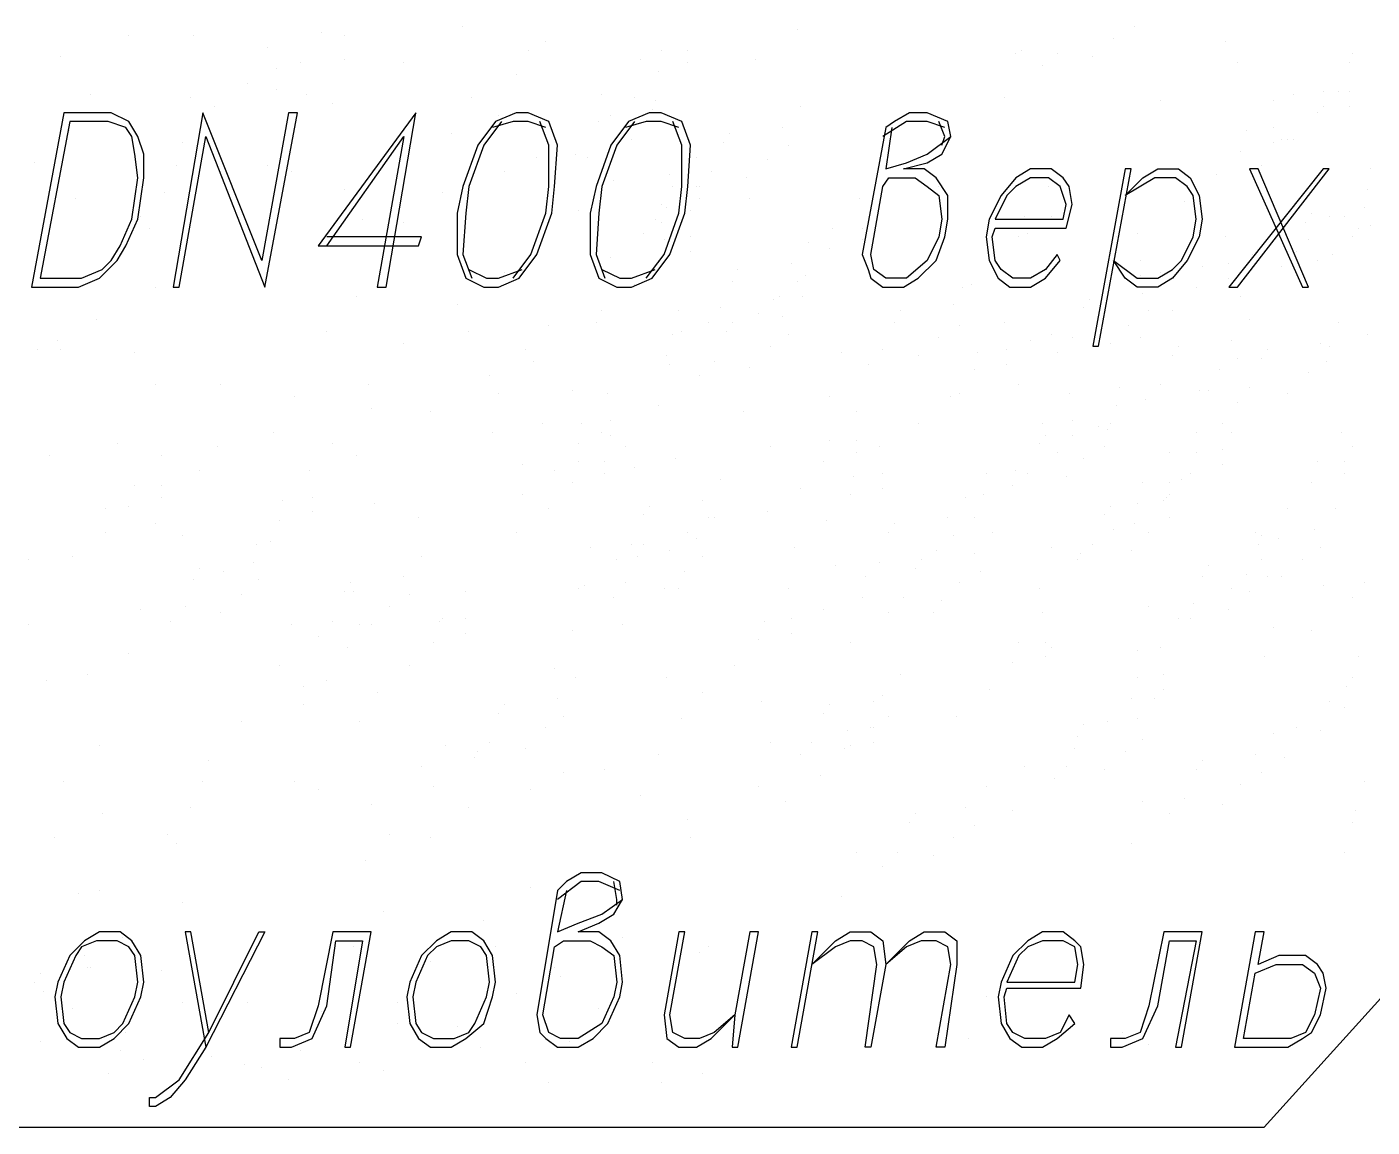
# Model space of a CAD drawing. Header units: millimetres. Extents: x 4241 to 6572, y 870 to 1291.
# Drawn here: x 5137.96 to 5157.22, y 905.08 to 920.82 of the extents above; entities that cross this region are included whole.
import ezdxf

# ---------------------------------------------------------------- set-up
doc = ezdxf.new("R2010")
doc.units = ezdxf.units.MM
doc.layers.add('PDF _0', color=7, linetype='Continuous')

msp = doc.modelspace()

# ---------------------------------------------------------------- linework, layer by layer
at = {"layer": 'PDF _0', "lineweight": 9}
for points in [[(5142.1742, 920.7398), (5142.1742, 920.7398)], [(5144.2063, 920.8244), (5144.2063, 920.8244)], [(5148.9901, 920.7821), (5148.9901, 920.7821)], [(5153.8163, 920.8244), (5153.8163, 920.8244)], [(5139.4225, 920.6974), (5139.4225, 920.6974)], [(5140.3538, 920.6974), (5140.3538, 920.6974)], [(5142.5129, 920.6974), (5142.5129, 920.6974)], [(5145.3917, 920.6128), (5145.3917, 920.6128)], [(5153.52, 920.6551), (5153.52, 920.6551)], [(5155.1287, 920.6128), (5155.1287, 920.6128)], [(5138.4488, 920.4011), (5138.4488, 920.4011)], [(5141.4122, 920.5281), (5141.4122, 920.5281)], [(5142.5129, 920.3588), (5142.5129, 920.3588)], [(5145.1377, 920.4858), (5145.1377, 920.4858)], [(5146.7464, 920.3588), (5146.7464, 920.3588)], [(5147.0427, 920.4858), (5147.0427, 920.4858)], [(5147.4238, 920.4858), (5147.4238, 920.4858)], [(5148.3975, 920.3588), (5148.3975, 920.3588)], [(5152.1229, 920.4434), (5152.1229, 920.4434)], [(5152.2076, 920.4858), (5152.2076, 920.4858)], [(5152.7156, 920.4434), (5152.7156, 920.4434)], [(5153.2236, 920.4011), (5153.2236, 920.4011)], [(5156.9491, 920.4434), (5156.9491, 920.4434)], [(5141.5392, 920.2317), (5141.5392, 920.2317)], [(5141.8779, 920.3164), (5141.8779, 920.3164)], [(5143.3596, 920.3164), (5143.3596, 920.3164)], [(5147.0004, 920.1894), (5147.0004, 920.1894)], [(5147.4238, 920.3164), (5147.4238, 920.3164)], [(5152.5039, 920.2741), (5152.5039, 920.2741)], [(5155.298, 920.3164), (5155.298, 920.3164)], [(5156.9067, 920.3164), (5156.9067, 920.3164)], [(5156.9067, 920.3164), (5156.9067, 920.3164)], [(5141.1159, 920.0201), (5141.1159, 920.0201)], [(5144.9683, 920.1471), (5144.9683, 920.1471)], [(5138.8721, 919.8507), (5138.8721, 919.8507)], [(5140.3115, 919.8084), (5140.3115, 919.8084)], [(5141.5392, 919.9354), (5141.5392, 919.9354)], [(5141.9626, 919.8507), (5141.9626, 919.8507)], [(5144.3333, 919.8084), (5144.3333, 919.8084)], [(5146.196, 919.8507), (5146.196, 919.8507)], [(5146.6617, 919.8084), (5146.6617, 919.8084)], [(5151.9536, 919.8084), (5151.9536, 919.8084)], [(5156.1024, 919.8507), (5156.1024, 919.8507)], [(5156.5257, 919.8931), (5156.5257, 919.8931)], [(5156.7374, 919.8931), (5156.7374, 919.8931)], [(5156.9067, 919.8931), (5156.9067, 919.8931)], [(5140.6502, 919.6814), (5140.6502, 919.6814)], [(5142.3436, 919.7237), (5142.3436, 919.7237)], [(5142.3436, 919.7237), (5142.3436, 919.7237)], [(5146.9157, 919.6391), (5146.9157, 919.6391)], [(5146.9581, 919.7661), (5146.9581, 919.7661)], [(5149.0325, 919.6814), (5149.0325, 919.6814)], [(5154.1973, 919.7661), (5154.1973, 919.7661)], [(5155.806, 919.7661), (5155.806, 919.7661)], [(5156.4411, 919.5967), (5156.4411, 919.5967)], [(5156.5257, 919.6814), (5156.5257, 919.6814)], [(5156.9067, 919.6814), (5156.9067, 919.6814)], [(5144.7143, 919.5544), (5144.7143, 919.5544)], [(5146.1537, 919.4697), (5146.1537, 919.4697)], [(5146.323, 919.5544), (5146.323, 919.5544)], [(5138.5758, 919.3427), (5138.5758, 919.3427)], [(5144.037, 919.3004), (5144.037, 919.3004)], [(5146.6194, 919.2157), (5146.6194, 919.2157)], [(5148.0164, 919.3004), (5148.0164, 919.3004)], [(5148.7785, 919.3851), (5148.7785, 919.3851)], [(5155.425, 919.3427), (5155.425, 919.3427)], [(5155.806, 919.3851), (5155.806, 919.3851)], [(5155.933, 919.2157), (5155.933, 919.2157)], [(5156.0177, 919.2157), (5156.0177, 919.2157)], [(5156.1024, 919.2157), (5156.1024, 919.2157)], [(5140.1845, 919.1734), (5140.1845, 919.1734)], [(5143.2326, 919.0887), (5143.2326, 919.0887)], [(5147.9318, 919.1734), (5147.9318, 919.1734)], [(5148.8631, 919.131), (5148.8631, 919.131)], [(5155.3404, 919.0464), (5155.3404, 919.0464)], [(5155.806, 919.1734), (5155.806, 919.1734)], [(5138.0678, 918.877), (5138.0678, 918.877)], [(5140.0998, 918.8347), (5140.0998, 918.8347)], [(5141.4122, 918.8347), (5141.4122, 918.8347)], [(5145.2647, 918.9617), (5145.2647, 918.9617)], [(5145.815, 919.004), (5145.815, 919.004)], [(5145.9844, 918.9617), (5145.9844, 918.9617)], [(5147.5508, 918.9617), (5147.5508, 918.9617)], [(5148.5668, 918.9194), (5148.5668, 918.9194)], [(5155.6367, 918.8347), (5155.6367, 918.8347)], [(5141.7509, 918.75), (5141.7509, 918.75)], [(5144.799, 918.75), (5144.799, 918.75)], [(5146.3654, 918.623), (5146.3654, 918.623)], [(5147.1697, 918.7077), (5147.1697, 918.7077)], [(5147.7624, 918.75), (5147.7624, 918.75)], [(5148.2705, 918.6654), (5148.2705, 918.6654)], [(5155.0017, 918.7077), (5155.0017, 918.7077)], [(5157.2031, 918.7924), (5157.2031, 918.7924)], [(5139.9305, 918.4537), (5139.9305, 918.4537)], [(5142.5129, 918.496), (5142.5129, 918.496)], [(5143.91, 918.4537), (5143.91, 918.4537)], [(5147.2121, 918.5384), (5147.2121, 918.5384)], [(5147.5508, 918.5384), (5147.5508, 918.5384)], [(5147.5931, 918.5384), (5147.5931, 918.5384)], [(5151.0222, 918.5384), (5151.0222, 918.5384)], [(5152.5886, 918.5384), (5152.5886, 918.5384)], [(5157.1608, 918.496), (5157.1608, 918.496)], [(5138.6605, 918.369), (5138.6605, 918.369)], [(5147.0427, 918.2843), (5147.0427, 918.2843)], [(5147.1274, 918.242), (5147.1274, 918.242)], [(5147.5931, 918.369), (5147.5931, 918.369)], [(5148.3128, 918.369), (5148.3128, 918.369)], [(5149.8792, 918.369), (5149.8792, 918.369)], [(5154.536, 918.3267), (5154.536, 918.3267)], [(5157.1184, 918.242), (5157.1184, 918.242)], [(5139.5918, 918.115), (5139.5918, 918.115)], [(5142.7669, 918.0727), (5142.7669, 918.0727)], [(5145.8574, 918.1997), (5145.8574, 918.1997)], [(5146.9581, 918.0727), (5146.9581, 918.0727)], [(5147.4661, 918.1997), (5147.4661, 918.1997)], [(5152.2499, 918.115), (5152.2499, 918.115)], [(5152.6309, 918.115), (5152.6309, 918.115)], [(5156.3564, 918.1573), (5156.3564, 918.1573)], [(5156.6104, 918.115), (5156.6104, 918.115)], [(5156.8221, 918.115), (5156.8221, 918.115)], [(5139.7188, 917.9457), (5139.7188, 917.9457)], [(5143.3596, 918.0303), (5143.3596, 918.0303)], [(5146.7887, 917.861), (5146.7887, 917.861)], [(5147.0427, 918.0303), (5147.0427, 918.0303)], [(5149.4982, 917.9457), (5149.4982, 917.9457)], [(5149.9215, 917.9457), (5149.9215, 917.9457)], [(5152.2923, 917.861), (5152.2923, 917.861)], [(5152.6309, 917.9457), (5152.6309, 917.9457)], [(5153.8586, 917.861), (5153.8586, 917.861)], [(5156.2717, 918.0303), (5156.2717, 918.0303)], [(5157.0338, 917.9457), (5157.0338, 917.9457)], [(5157.2031, 917.988), (5157.2031, 917.988)], [(5142.4282, 917.6917), (5142.4282, 917.6917)], [(5147.0851, 917.7763), (5147.0851, 917.7763)], [(5147.4661, 917.8187), (5147.4661, 917.8187)], [(5149.1595, 917.734), (5149.1595, 917.734)], [(5149.9215, 917.7763), (5149.9215, 917.7763)], [(5152.1653, 917.8187), (5152.1653, 917.8187)], [(5153.5623, 917.8187), (5153.5623, 917.8187)], [(5155.1287, 917.8187), (5155.1287, 917.8187)], [(5156.3141, 917.7763), (5156.3141, 917.7763)], [(5156.9491, 917.8187), (5156.9491, 917.8187)], [(5146.323, 917.5223), (5146.323, 917.5223)], [(5147.0004, 917.48), (5147.0004, 917.48)], [(5147.4661, 917.607), (5147.4661, 917.607)], [(5149.4558, 917.6493), (5149.4558, 917.6493)], [(5153.901, 917.48), (5153.901, 917.48)], [(5155.5097, 917.5647), (5155.5097, 917.5647)], [(5156.1447, 917.607), (5156.1447, 917.607)], [(5156.4411, 917.48), (5156.4411, 917.48)], [(5156.6527, 917.5647), (5156.6527, 917.5647)], [(5144.799, 917.3106), (5144.799, 917.3106)], [(5148.1434, 917.353), (5148.1434, 917.353)], [(5148.9055, 917.4377), (5148.9055, 917.4377)], [(5151.8266, 917.4377), (5151.8266, 917.4377)], [(5153.52, 917.4377), (5153.52, 917.4377)], [(5154.1973, 917.3106), (5154.1973, 917.3106)], [(5154.79, 917.3953), (5154.79, 917.3953)], [(5155.171, 917.4377), (5155.171, 917.4377)], [(5155.933, 917.3953), (5155.933, 917.3953)], [(5138.3218, 917.226), (5138.3218, 917.226)], [(5139.8035, 917.099), (5139.8035, 917.099)], [(5146.6617, 917.1413), (5146.6617, 917.1413)], [(5148.0588, 917.1836), (5148.0588, 917.1836)], [(5148.9901, 917.1836), (5148.9901, 917.1836)], [(5149.1171, 917.2683), (5149.1171, 917.2683)], [(5151.3609, 917.099), (5151.3609, 917.099)], [(5151.4879, 917.1413), (5151.4879, 917.1413)], [(5153.4353, 917.1413), (5153.4353, 917.1413)], [(5153.901, 917.2683), (5153.901, 917.2683)], [(5154.7053, 917.099), (5154.7053, 917.099)], [(5155.171, 917.226), (5155.171, 917.226)], [(5142.6823, 916.972), (5142.6823, 916.972)], [(5148.6515, 916.9296), (5148.6515, 916.9296)], [(5148.7361, 916.972), (5148.7361, 916.972)], [(5149.0748, 916.972), (5149.0748, 916.972)], [(5153.1813, 916.9296), (5153.1813, 916.9296)], [(5153.9433, 917.0143), (5153.9433, 917.0143)], [(5155.3404, 916.972), (5155.3404, 916.972)], [(5144.1216, 916.845), (5144.1216, 916.845)], [(5146.196, 916.7603), (5146.196, 916.7603)], [(5147.2968, 916.7603), (5147.2968, 916.7603)], [(5147.8894, 916.8026), (5147.8894, 916.8026)], [(5148.4398, 916.718), (5148.4398, 916.718)], [(5150.4719, 916.7603), (5150.4719, 916.7603)], [(5151.2339, 916.845), (5151.2339, 916.845)], [(5153.0966, 916.8026), (5153.0966, 916.8026)], [(5153.0966, 916.8026), (5153.0966, 916.8026)], [(5154.028, 916.7603), (5154.028, 916.7603)], [(5154.3667, 916.7603), (5154.3667, 916.7603)], [(5138.9568, 916.6333), (5138.9568, 916.6333)], [(5145.434, 916.5486), (5145.434, 916.5486)], [(5146.1114, 916.591), (5146.1114, 916.591)], [(5147.7201, 916.591), (5147.7201, 916.591)], [(5148.0588, 916.591), (5148.0588, 916.591)], [(5148.7785, 916.6756), (5148.7785, 916.6756)], [(5150.3872, 916.591), (5150.3872, 916.591)], [(5150.3872, 916.591), (5150.3872, 916.591)], [(5151.3186, 916.5486), (5151.3186, 916.5486)], [(5151.9536, 916.591), (5151.9536, 916.591)], [(5153.7316, 916.5486), (5153.7316, 916.5486)], [(5155.4674, 916.6333), (5155.4674, 916.6333)], [(5156.7374, 916.591), (5156.7374, 916.591)], [(5138.4064, 916.3369), (5138.4064, 916.3369)], [(5142.2589, 916.464), (5142.2589, 916.464)], [(5144.291, 916.464), (5144.291, 916.464)], [(5147.2121, 916.4216), (5147.2121, 916.4216)], [(5147.3391, 916.464), (5147.3391, 916.464)], [(5147.9741, 916.464), (5147.9741, 916.464)], [(5148.8631, 916.4216), (5148.8631, 916.4216)], [(5151.0222, 916.3793), (5151.0222, 916.3793)], [(5152.3346, 916.3369), (5152.3346, 916.3369)], [(5152.6309, 916.4216), (5152.6309, 916.4216)], [(5152.9273, 916.3793), (5152.9273, 916.3793)], [(5153.901, 916.3793), (5153.901, 916.3793)], [(5155.2134, 916.3369), (5155.2134, 916.3369)], [(5157.1608, 916.4216), (5157.1608, 916.4216)], [(5138.1101, 916.2099), (5138.1101, 916.2099)], [(5138.4488, 916.2099), (5138.4488, 916.2099)], [(5139.5071, 916.1676), (5139.5071, 916.1676)], [(5143.3596, 916.2946), (5143.3596, 916.2946)], [(5145.0953, 916.2099), (5145.0953, 916.2099)], [(5147.1274, 916.1253), (5147.1274, 916.1253)], [(5148.6091, 916.2523), (5148.6091, 916.2523)], [(5149.6252, 916.1676), (5149.6252, 916.1676)], [(5150.2179, 916.2099), (5150.2179, 916.2099)], [(5150.7259, 916.1253), (5150.7259, 916.1253)], [(5151.5726, 916.1676), (5151.5726, 916.1676)], [(5151.9959, 916.2099), (5151.9959, 916.2099)], [(5152.7156, 916.1676), (5152.7156, 916.1676)], [(5153.4776, 916.2946), (5153.4776, 916.2946)], [(5154.3667, 916.1253), (5154.3667, 916.1253)], [(5154.4513, 916.2523), (5154.4513, 916.2523)], [(5155.7214, 916.2099), (5155.7214, 916.2099)], [(5156.4834, 916.2946), (5156.4834, 916.2946)], [(5156.6104, 916.2523), (5156.6104, 916.2523)], [(5145.2223, 916.0406), (5145.2223, 916.0406)], [(5147.1697, 915.9983), (5147.1697, 915.9983)], [(5147.8048, 916.0406), (5147.8048, 916.0406)], [(5148.3128, 915.9559), (5148.3128, 915.9559)], [(5150.0062, 915.9983), (5150.0062, 915.9983)], [(5151.9959, 915.9983), (5151.9959, 915.9983)], [(5155.298, 916.0829), (5155.298, 916.0829)], [(5155.6367, 916.0829), (5155.6367, 916.0829)], [(5156.5681, 916.0406), (5156.5681, 916.0406)], [(5144.5873, 915.8289), (5144.5873, 915.8289)], [(5147.5931, 915.8289), (5147.5931, 915.8289)], [(5151.5302, 915.9136), (5151.5302, 915.9136)], [(5155.044, 915.9136), (5155.044, 915.9136)], [(5156.3141, 915.8713), (5156.3141, 915.8713)], [(5139.8035, 915.7019), (5139.8035, 915.7019)], [(5140.7349, 915.7019), (5140.7349, 915.7019)], [(5142.8516, 915.7019), (5142.8516, 915.7019)], [(5144.7143, 915.5749), (5144.7143, 915.5749)], [(5145.7727, 915.6173), (5145.7727, 915.6173)], [(5146.2807, 915.5749), (5146.2807, 915.5749)], [(5151.3186, 915.5749), (5151.3186, 915.5749)], [(5152.1653, 915.7019), (5152.1653, 915.7019)], [(5152.8849, 915.5749), (5152.8849, 915.5749)], [(5153.6046, 915.6596), (5153.6046, 915.6596)], [(5154.1973, 915.7019), (5154.1973, 915.7019)], [(5154.7477, 915.6173), (5154.7477, 915.6173)], [(5154.8747, 915.6173), (5154.8747, 915.6173)], [(5155.4674, 915.6596), (5155.4674, 915.6596)], [(5156.0177, 915.5749), (5156.0177, 915.5749)], [(5141.7932, 915.5326), (5141.7932, 915.5326)], [(5142.8939, 915.3632), (5142.8939, 915.3632)], [(5147.0004, 915.4056), (5147.0004, 915.4056)], [(5149.4558, 915.5326), (5149.4558, 915.5326)], [(5151.1916, 915.5326), (5151.1916, 915.5326)], [(5153.5623, 915.4056), (5153.5623, 915.4056)], [(5153.9856, 915.4903), (5153.9856, 915.4903)], [(5155.298, 915.4479), (5155.298, 915.4479)], [(5143.7406, 915.3209), (5143.7406, 915.3209)], [(5146.323, 915.1939), (5146.323, 915.1939)], [(5148.2281, 915.3209), (5148.2281, 915.3209)], [(5149.8368, 915.3209), (5149.8368, 915.3209)], [(5152.9273, 915.1939), (5152.9273, 915.1939)], [(5141.4969, 915.0246), (5141.4969, 915.0246)], [(5144.6297, 915.0246), (5144.6297, 915.0246)], [(5145.3493, 915.1516), (5145.3493, 915.1516)], [(5145.8997, 915.1516), (5145.8997, 915.1516)], [(5146.196, 915.0246), (5146.196, 915.0246)], [(5146.323, 914.9822), (5146.323, 914.9822)], [(5150.7259, 915.1516), (5150.7259, 915.1516)], [(5152.5039, 915.1516), (5152.5039, 915.1516)], [(5152.5463, 914.9822), (5152.5463, 914.9822)], [(5152.9273, 914.9822), (5152.9273, 914.9822)], [(5153.3083, 915.1092), (5153.3083, 915.1092)], [(5153.4353, 915.0669), (5153.4353, 915.0669)], [(5153.4776, 915.1516), (5153.4776, 915.1516)], [(5154.7053, 915.0246), (5154.7053, 915.0246)], [(5155.0864, 915.1516), (5155.0864, 915.1516)], [(5155.2134, 915.0246), (5155.2134, 915.0246)], [(5156.7797, 915.0246), (5156.7797, 915.0246)], [(5139.2531, 914.8552), (5139.2531, 914.8552)], [(5140.6925, 914.8129), (5140.6925, 914.8129)], [(5142.3436, 914.8552), (5142.3436, 914.8552)], [(5145.8574, 914.8552), (5145.8574, 914.8552)], [(5146.5347, 914.8129), (5146.5347, 914.8129)], [(5148.6091, 914.8129), (5148.6091, 914.8129)], [(5149.4558, 914.8976), (5149.4558, 914.8976)], [(5149.8368, 914.8976), (5149.8368, 914.8976)], [(5150.1755, 914.8129), (5150.1755, 914.8129)], [(5152.4616, 914.8552), (5152.4616, 914.8552)], [(5152.4616, 914.8552), (5152.4616, 914.8552)], [(5153.393, 914.8129), (5153.393, 914.8129)], [(5155.0864, 914.7706), (5155.0864, 914.7706)], [(5156.9491, 914.8129), (5156.9491, 914.8129)], [(5138.2794, 914.6859), (5138.2794, 914.6859)], [(5139.8882, 914.6859), (5139.8882, 914.6859)], [(5142.6823, 914.6859), (5142.6823, 914.6859)], [(5145.8574, 914.6012), (5145.8574, 914.6012)], [(5146.2384, 914.6012), (5146.2384, 914.6012)], [(5147.2544, 914.6436), (5147.2544, 914.6436)], [(5149.3712, 914.6012), (5149.3712, 914.6012)], [(5149.8368, 914.7282), (5149.8368, 914.7282)], [(5152.7156, 914.7282), (5152.7156, 914.7282)], [(5153.0966, 914.6436), (5153.0966, 914.6436)], [(5154.3243, 914.7282), (5154.3243, 914.7282)], [(5154.7053, 914.7282), (5154.7053, 914.7282)], [(5156.4411, 914.6012), (5156.4411, 914.6012)], [(5156.8221, 914.6012), (5156.8221, 914.6012)], [(5140.4385, 914.4742), (5140.4385, 914.4742)], [(5142.0049, 914.4742), (5142.0049, 914.4742)], [(5145.053, 914.5589), (5145.053, 914.5589)], [(5145.5187, 914.4742), (5145.5187, 914.4742)], [(5146.2384, 914.4319), (5146.2384, 914.4319)], [(5146.6617, 914.5166), (5146.6617, 914.5166)], [(5149.7945, 914.3895), (5149.7945, 914.3895)], [(5150.2179, 914.4319), (5150.2179, 914.4319)], [(5151.6996, 914.4319), (5151.6996, 914.4319)], [(5152.1229, 914.4742), (5152.1229, 914.4742)], [(5152.2923, 914.4319), (5152.2923, 914.4319)], [(5152.8426, 914.3895), (5152.8426, 914.3895)], [(5154.6207, 914.4319), (5154.6207, 914.4319)], [(5155.0864, 914.5589), (5155.0864, 914.5589)], [(5156.8221, 914.4319), (5156.8221, 914.4319)], [(5139.5071, 914.2625), (5139.5071, 914.2625)], [(5139.8882, 914.2625), (5139.8882, 914.2625)], [(5145.7727, 914.3049), (5145.7727, 914.3049)], [(5147.8894, 914.3472), (5147.8894, 914.3472)], [(5149.0325, 914.2202), (5149.0325, 914.2202)], [(5150.2179, 914.2202), (5150.2179, 914.2202)], [(5152.0806, 914.2625), (5152.0806, 914.2625)], [(5153.9433, 914.3049), (5153.9433, 914.3049)], [(5154.3243, 914.3049), (5154.3243, 914.3049)], [(5154.4937, 914.3472), (5154.4937, 914.3472)], [(5156.3564, 914.3049), (5156.3564, 914.3049)], [(5139.8882, 914.0932), (5139.8882, 914.0932)], [(5141.6239, 914.0509), (5141.6239, 914.0509)], [(5142.0472, 914.0932), (5142.0472, 914.0932)], [(5142.9363, 914.0085), (5142.9363, 914.0085)], [(5145.053, 914.1355), (5145.053, 914.1355)], [(5147.6354, 914.0509), (5147.6354, 914.0509)], [(5149.7522, 914.1355), (5149.7522, 914.1355)], [(5151.4032, 914.0932), (5151.4032, 914.0932)], [(5151.6572, 914.1355), (5151.6572, 914.1355)], [(5153.8586, 914.0085), (5153.8586, 914.0085)], [(5154.2397, 914.0509), (5154.2397, 914.0509)], [(5154.282, 914.0932), (5154.282, 914.0932)], [(5154.3243, 914.1355), (5154.3243, 914.1355)], [(5139.0838, 913.9239), (5139.0838, 913.9239)], [(5139.4225, 913.9662), (5139.4225, 913.9662)], [(5142.0472, 913.8815), (5142.0472, 913.8815)], [(5145.434, 913.9239), (5145.434, 913.9239)], [(5146.7887, 913.8392), (5146.7887, 913.8392)], [(5146.8734, 913.9662), (5146.8734, 913.9662)], [(5148.5668, 913.8815), (5148.5668, 913.8815)], [(5153.393, 913.8392), (5153.393, 913.8392)], [(5153.4776, 913.9662), (5153.4776, 913.9662)], [(5156.0177, 913.9239), (5156.0177, 913.9239)], [(5156.6951, 913.9239), (5156.6951, 913.9239)], [(5139.8035, 913.7122), (5139.8035, 913.7122)], [(5141.5816, 913.7545), (5141.5816, 913.7545)], [(5143.5713, 913.7969), (5143.5713, 913.7969)], [(5147.7201, 913.7969), (5147.7201, 913.7969)], [(5147.8048, 913.7969), (5147.8048, 913.7969)], [(5149.4135, 913.7545), (5149.4135, 913.7545)], [(5150.3872, 913.7122), (5150.3872, 913.7122)], [(5151.1492, 913.7969), (5151.1492, 913.7969)], [(5151.5302, 913.7969), (5151.5302, 913.7969)], [(5153.52, 913.6275), (5153.52, 913.6275)], [(5153.8163, 913.7122), (5153.8163, 913.7122)], [(5154.3243, 913.7969), (5154.3243, 913.7969)], [(5156.3987, 913.6275), (5156.3987, 913.6275)], [(5139.0838, 913.5852), (5139.0838, 913.5852)], [(5140.1845, 913.5429), (5140.1845, 913.5429)], [(5141.4545, 913.4582), (5141.4545, 913.4582)], [(5144.9683, 913.5852), (5144.9683, 913.5852)], [(5147.4238, 913.5852), (5147.4238, 913.5852)], [(5147.5508, 913.5005), (5147.5508, 913.5005)], [(5150.3025, 913.5852), (5150.3025, 913.5852)], [(5151.2339, 913.5429), (5151.2339, 913.5429)], [(5151.7842, 913.5852), (5151.7842, 913.5852)], [(5154.028, 913.5852), (5154.028, 913.5852)], [(5155.552, 913.5852), (5155.552, 913.5852)], [(5155.6367, 913.5429), (5155.6367, 913.5429)], [(5155.8907, 913.5005), (5155.8907, 913.5005)], [(5138.6181, 913.2465), (5138.6181, 913.2465)], [(5141.2429, 913.4158), (5141.2429, 913.4158)], [(5143.6136, 913.2465), (5143.6136, 913.2465)], [(5146.0267, 913.3735), (5146.0267, 913.3735)], [(5146.6194, 913.4158), (5146.6194, 913.4158)], [(5146.7041, 913.2465), (5146.7041, 913.2465)], [(5146.7887, 913.4158), (5146.7887, 913.4158)], [(5147.1697, 913.3312), (5147.1697, 913.3312)], [(5147.6354, 913.2465), (5147.6354, 913.2465)], [(5148.9478, 913.3735), (5148.9478, 913.3735)], [(5150.9799, 913.3312), (5150.9799, 913.3312)], [(5151.5302, 913.2888), (5151.5302, 913.2888)], [(5152.6309, 913.3735), (5152.6309, 913.3735)], [(5153.0543, 913.2888), (5153.0543, 913.2888)], [(5153.2236, 913.4158), (5153.2236, 913.4158)], [(5153.774, 913.3312), (5153.774, 913.3312)], [(5155.5944, 913.4158), (5155.5944, 913.4158)], [(5156.4834, 913.3735), (5156.4834, 913.3735)], [(5137.9831, 913.2042), (5137.9831, 913.2042)], [(5140.4385, 913.0772), (5140.4385, 913.0772)], [(5140.7772, 913.0348), (5140.7772, 913.0348)], [(5141.2005, 913.1618), (5141.2005, 913.1618)], [(5146.4077, 913.2042), (5146.4077, 913.2042)], [(5147.3814, 913.0348), (5147.3814, 913.0348)], [(5149.5405, 913.1195), (5149.5405, 913.1195)], [(5150.1755, 913.1618), (5150.1755, 913.1618)], [(5150.6835, 913.0772), (5150.6835, 913.0772)], [(5150.6835, 913.0772), (5150.6835, 913.0772)], [(5150.7682, 913.2042), (5150.7682, 913.2042)], [(5151.6149, 913.0348), (5151.6149, 913.0348)], [(5153.0119, 913.2042), (5153.0119, 913.2042)], [(5154.8747, 913.1195), (5154.8747, 913.1195)], [(5155.6367, 913.2042), (5155.6367, 913.2042)], [(5156.2294, 913.2042), (5156.2294, 913.2042)], [(5140.3538, 912.9078), (5140.3538, 912.9078)], [(5141.2852, 912.9078), (5141.2852, 912.9078)], [(5142.5976, 912.8655), (5142.5976, 912.8655)], [(5143.3596, 912.9502), (5143.3596, 912.9502)], [(5146.5347, 912.8655), (5146.5347, 912.8655)], [(5149.9638, 912.9502), (5149.9638, 912.9502)], [(5151.3186, 912.8655), (5151.3186, 912.8655)], [(5154.79, 912.9502), (5154.79, 912.9502)], [(5154.79, 912.9502), (5154.79, 912.9502)], [(5155.425, 912.9925), (5155.425, 912.9925)], [(5155.7214, 912.9502), (5155.7214, 912.9502)], [(5155.933, 912.9502), (5155.933, 912.9502)], [(5157.1184, 912.8655), (5157.1184, 912.8655)], [(5141.0312, 912.6962), (5141.0312, 912.6962)], [(5142.5129, 912.7385), (5142.5129, 912.7385)], [(5142.6399, 912.7385), (5142.6399, 912.7385)], [(5143.4443, 912.6962), (5143.4443, 912.6962)], [(5144.2486, 912.7385), (5144.2486, 912.7385)], [(5145.8574, 912.7808), (5145.8574, 912.7808)], [(5145.942, 912.8232), (5145.942, 912.8232)], [(5146.3654, 912.6538), (5146.3654, 912.6538)], [(5147.0851, 912.7808), (5147.0851, 912.7808)], [(5147.2968, 912.7808), (5147.2968, 912.7808)], [(5148.8631, 912.7808), (5148.8631, 912.7808)], [(5149.9215, 912.6538), (5149.9215, 912.6538)], [(5150.5142, 912.6538), (5150.5142, 912.6538)], [(5152.4616, 912.7808), (5152.4616, 912.7808)], [(5155.2134, 912.7808), (5155.2134, 912.7808)], [(5155.4674, 912.7385), (5155.4674, 912.7385)], [(5156.5257, 912.8232), (5156.5257, 912.8232)], [(5156.9491, 912.6538), (5156.9491, 912.6538)], [(5139.5918, 912.4845), (5139.5918, 912.4845)], [(5140.2268, 912.5268), (5140.2268, 912.5268)], [(5143.1479, 912.5268), (5143.1479, 912.5268)], [(5149.3712, 912.4845), (5149.3712, 912.4845)], [(5151.0645, 912.6115), (5151.0645, 912.6115)], [(5154.028, 912.5268), (5154.028, 912.5268)], [(5154.663, 912.5692), (5154.663, 912.5692)], [(5155.171, 912.4845), (5155.171, 912.4845)], [(5137.9831, 912.2728), (5137.9831, 912.2728)], [(5140.0152, 912.3151), (5140.0152, 912.3151)], [(5140.7349, 912.4421), (5140.7349, 912.4421)], [(5141.7509, 912.2728), (5141.7509, 912.2728)], [(5142.3436, 912.3151), (5142.3436, 912.3151)], [(5142.7246, 912.2728), (5142.7246, 912.2728)], [(5142.8939, 912.2728), (5142.8939, 912.2728)], [(5143.8676, 912.3151), (5143.8676, 912.3151)], [(5143.91, 912.3575), (5143.91, 912.3575)], [(5144.2486, 912.3575), (5144.2486, 912.3575)], [(5146.4924, 912.2728), (5146.4924, 912.2728)], [(5148.5245, 912.3151), (5148.5245, 912.3151)], [(5148.9055, 912.3575), (5148.9055, 912.3575)], [(5150.3025, 912.4421), (5150.3025, 912.4421)], [(5150.9375, 912.4421), (5150.9375, 912.4421)], [(5150.9375, 912.4421), (5150.9375, 912.4421)], [(5152.5039, 912.4421), (5152.5039, 912.4421)], [(5152.5039, 912.4421), (5152.5039, 912.4421)], [(5154.4513, 912.3575), (5154.4513, 912.3575)], [(5154.6207, 912.3575), (5154.6207, 912.3575)], [(5142.1319, 912.1035), (5142.1319, 912.1035)], [(5144.2486, 912.1458), (5144.2486, 912.1458)], [(5145.7727, 912.1881), (5145.7727, 912.1881)], [(5148.9055, 912.1458), (5148.9055, 912.1458)], [(5155.806, 912.2305), (5155.806, 912.2305)], [(5156.3564, 912.1881), (5156.3564, 912.1881)], [(5142.5553, 911.9341), (5142.5553, 911.9341)], [(5143.783, 912.0188), (5143.783, 912.0188)], [(5148.4398, 912.0611), (5148.4398, 912.0611)], [(5149.7522, 912.0188), (5149.7522, 912.0188)], [(5152.1653, 912.0188), (5152.1653, 912.0188)], [(5152.1653, 912.0188), (5152.1653, 912.0188)], [(5152.5463, 912.0188), (5152.5463, 912.0188)], [(5152.5463, 912.0188), (5152.5463, 912.0188)], [(5152.6309, 911.9341), (5152.6309, 911.9341)], [(5153.8586, 911.8918), (5153.8586, 911.8918)], [(5154.1973, 911.9341), (5154.1973, 911.9341)], [(5139.4225, 911.8495), (5139.4225, 911.8495)], [(5152.0806, 911.7225), (5152.0806, 911.7225)], [(5152.0806, 911.7225), (5152.0806, 911.7225)], [(5152.5463, 911.8071), (5152.5463, 911.8071)], [(5152.5463, 911.8071), (5152.5463, 911.8071)], [(5155.679, 911.8071), (5155.679, 911.8071)], [(5157.0338, 911.8071), (5157.0338, 911.8071)], [(5138.8298, 911.5531), (5138.8298, 911.5531)], [(5141.5816, 911.6801), (5141.5816, 911.6801)], [(5143.4443, 911.6801), (5143.4443, 911.6801)], [(5145.5187, 911.6378), (5145.5187, 911.6378)], [(5145.815, 911.5108), (5145.815, 911.5108)], [(5147.1274, 911.5108), (5147.1274, 911.5108)], [(5148.1011, 911.6801), (5148.1011, 911.6801)], [(5150.4719, 911.5531), (5150.4719, 911.5531)], [(5153.8586, 911.5108), (5153.8586, 911.5108)], [(5154.2397, 911.5531), (5154.2397, 911.5531)], [(5156.9491, 911.5108), (5156.9491, 911.5108)], [(5138.2371, 911.4684), (5138.2371, 911.4684)], [(5141.9202, 911.3838), (5141.9202, 911.3838)], [(5142.2589, 911.4684), (5142.2589, 911.4684)], [(5151.7419, 911.3414), (5151.7419, 911.3414)], [(5151.7419, 911.3414), (5151.7419, 911.3414)], [(5154.2397, 911.3414), (5154.2397, 911.3414)], [(5156.8644, 911.3838), (5156.8644, 911.3838)], [(5141.9202, 911.1298), (5141.9202, 911.1298)], [(5142.9786, 911.2991), (5142.9786, 911.2991)], [(5144.799, 911.1298), (5144.799, 911.1298)], [(5145.561, 911.2144), (5145.561, 911.2144)], [(5147.6354, 911.2991), (5147.6354, 911.2991)], [(5148.4821, 911.1721), (5148.4821, 911.1721)], [(5149.4558, 911.1298), (5149.4558, 911.1298)], [(5150.0908, 911.1721), (5150.0908, 911.1721)], [(5150.2179, 911.2568), (5150.2179, 911.2568)], [(5153.774, 911.2144), (5153.774, 911.2144)], [(5154.1127, 911.2144), (5154.1127, 911.2144)], [(5154.1127, 911.2144), (5154.1127, 911.2144)], [(5156.6104, 911.1721), (5156.6104, 911.1721)], [(5144.7143, 911.0028), (5144.7143, 911.0028)], [(5144.7143, 911.0028), (5144.7143, 911.0028)], [(5145.6457, 910.9604), (5145.6457, 910.9604)], [(5147.3391, 910.9181), (5147.3391, 910.9181)], [(5149.3712, 911.0028), (5149.3712, 911.0028)], [(5150.3025, 910.9604), (5150.3025, 910.9604)], [(5151.2762, 910.9604), (5151.2762, 910.9604)], [(5151.2762, 910.9604), (5151.2762, 910.9604)], [(5153.8586, 910.9181), (5153.8586, 910.9181)], [(5153.8586, 910.9181), (5153.8586, 910.9181)], [(5156.8221, 911.0874), (5156.8221, 911.0874)], [(5141.0312, 910.8758), (5141.0312, 910.8758)], [(5142.7246, 910.8758), (5142.7246, 910.8758)], [(5145.3917, 910.7911), (5145.3917, 910.7911)], [(5149.7098, 910.7488), (5149.7098, 910.7488)], [(5150.0485, 910.7911), (5150.0485, 910.7911)], [(5150.0908, 910.7911), (5150.0908, 910.7911)], [(5153.0966, 910.8334), (5153.0966, 910.8334)], [(5153.0966, 910.8334), (5153.0966, 910.8334)], [(5153.4353, 910.8758), (5153.4353, 910.8758)], [(5156.1447, 910.7911), (5156.1447, 910.7911)], [(5156.4834, 910.7488), (5156.4834, 910.7488)], [(5138.9991, 910.5371), (5138.9991, 910.5371)], [(5143.9523, 910.5371), (5143.9523, 910.5371)], [(5144.5873, 910.5794), (5144.5873, 910.5794)], [(5148.6091, 910.5794), (5148.6091, 910.5794)], [(5149.2018, 910.5794), (5149.2018, 910.5794)], [(5149.7522, 910.5371), (5149.7522, 910.5371)], [(5150.0908, 910.5794), (5150.0908, 910.5794)], [(5153.0119, 910.6641), (5153.0119, 910.6641)], [(5153.0119, 910.6641), (5153.0119, 910.6641)], [(5153.9433, 910.6217), (5153.9433, 910.6217)], [(5153.9433, 910.6217), (5153.9433, 910.6217)], [(5155.806, 910.7064), (5155.806, 910.7064)], [(5144.3756, 910.3677), (5144.3756, 910.3677)], [(5144.418, 910.4524), (5144.418, 910.4524)], [(5145.0953, 910.4947), (5145.0953, 910.4947)], [(5147.0004, 910.4101), (5147.0004, 910.4101)], [(5149.0325, 910.4101), (5149.0325, 910.4101)], [(5149.6675, 910.4947), (5149.6675, 910.4947)], [(5152.9696, 910.4947), (5152.9696, 910.4947)], [(5153.6893, 910.4524), (5153.6893, 910.4524)], [(5153.6893, 910.4524), (5153.6893, 910.4524)], [(5155.552, 910.4101), (5155.552, 910.4101)], [(5155.9754, 910.3677), (5155.9754, 910.3677)], [(5140.5655, 910.3254), (5140.5655, 910.3254)], [(5143.6136, 910.2407), (5143.6136, 910.2407)], [(5145.6457, 910.1561), (5145.6457, 910.1561)], [(5146.2384, 910.1984), (5146.2384, 910.1984)], [(5152.2499, 910.2407), (5152.2499, 910.2407)], [(5152.2499, 910.2407), (5152.2499, 910.2407)], [(5152.8426, 910.2407), (5152.8426, 910.2407)], [(5152.8426, 910.2407), (5152.8426, 910.2407)], [(5153.393, 910.1984), (5153.393, 910.1984)], [(5153.393, 910.1984), (5153.393, 910.1984)], [(5154.7053, 910.1984), (5154.7053, 910.1984)], [(5154.79, 910.3254), (5154.79, 910.3254)], [(5155.6367, 910.1561), (5155.6367, 910.1561)], [(5138.4911, 910.0291), (5138.4911, 910.0291)], [(5140.4808, 910.0291), (5140.4808, 910.0291)], [(5141.7932, 910.0291), (5141.7932, 910.0291)], [(5149.3288, 910.1137), (5149.3288, 910.1137)], [(5152.6733, 910.0714), (5152.6733, 910.0714)], [(5152.6733, 910.0714), (5152.6733, 910.0714)], [(5155.3404, 909.9867), (5155.3404, 909.9867)], [(5157.1184, 910.0291), (5157.1184, 910.0291)], [(5142.1319, 909.9021), (5142.1319, 909.9021)], [(5143.783, 909.9444), (5143.783, 909.9444)], [(5145.18, 909.9021), (5145.18, 909.9021)], [(5146.7464, 909.8174), (5146.7464, 909.8174)], [(5148.4398, 909.9444), (5148.4398, 909.9444)], [(5151.6996, 909.9444), (5151.6996, 909.9444)], [(5154.536, 909.7751), (5154.536, 909.7751)], [(5140.3115, 909.648), (5140.3115, 909.648)], [(5142.8939, 909.6904), (5142.8939, 909.6904)], [(5144.291, 909.648), (5144.291, 909.648)], [(5148.8208, 909.7327), (5148.8208, 909.7327)], [(5151.4032, 909.648), (5151.4032, 909.648)], [(5152.0806, 909.6057), (5152.0806, 909.6057)], [(5152.0806, 909.6057), (5152.0806, 909.6057)], [(5153.9433, 909.7327), (5153.9433, 909.7327)], [(5155.0864, 909.6904), (5155.0864, 909.6904)], [(5156.9914, 909.6057), (5156.9914, 909.6057)], [(5139.0415, 909.5634), (5139.0415, 909.5634)], [(5147.4238, 909.4787), (5147.4238, 909.4787)], [(5150.5989, 909.4364), (5150.5989, 909.4364)], [(5150.6835, 909.5634), (5150.6835, 909.5634)], [(5151.5302, 909.394), (5151.5302, 909.394)], [(5154.3243, 909.5634), (5154.3243, 909.5634)], [(5156.9491, 909.4364), (5156.9491, 909.4364)], [(5138.3641, 909.2247), (5138.3641, 909.2247)], [(5139.9728, 909.267), (5139.9728, 909.267)], [(5143.1479, 909.267), (5143.1479, 909.267)], [(5143.7406, 909.2247), (5143.7406, 909.2247)], [(5147.4661, 909.2247), (5147.4661, 909.2247)], [(5151.2339, 909.2247), (5151.2339, 909.2247)], [(5140.0998, 909.14), (5140.0998, 909.14)], [(5149.8368, 909.013), (5149.8368, 909.013)], [(5150.4295, 909.013), (5150.4295, 909.013)], [(5153.774, 909.14), (5153.774, 909.14)], [(5156.8221, 909.013), (5156.8221, 909.013)], [(5142.8093, 908.886), (5142.8093, 908.886)], [(5150.2179, 908.8014), (5150.2179, 908.8014)], [(5150.9375, 908.9707), (5150.9375, 908.9707)], [(5138.7028, 908.4203), (5138.7028, 908.4203)], [(5138.9991, 908.4627), (5138.9991, 908.4627)], [(5145.18, 908.505), (5145.18, 908.505)], [(5140.1845, 908.2933), (5140.1845, 908.2933)], [(5149.6252, 908.378), (5149.6252, 908.378)], [(5143.0633, 908.1663), (5143.0633, 908.1663)], [(5144.5027, 908.0393), (5144.5027, 908.0393)], [(5139.1685, 907.87), (5139.1685, 907.87)], [(5139.3378, 907.7853), (5139.3378, 907.7853)], [(5142.6399, 907.6583), (5142.6399, 907.6583)], [(5144.672, 907.6583), (5144.672, 907.6583)], [(5145.8574, 907.743), (5145.8574, 907.743)], [(5146.4924, 907.7853), (5146.4924, 907.7853)], [(5147.7201, 907.6583), (5147.7201, 907.6583)], [(5138.7875, 907.5313), (5138.7875, 907.5313)], [(5147.5931, 907.5736), (5147.5931, 907.5736)], [(5138.1524, 907.2773), (5138.1524, 907.2773)], [(5138.5334, 907.4043), (5138.5334, 907.4043)], [(5138.8298, 907.362), (5138.8298, 907.362)], [(5138.8721, 907.362), (5138.8721, 907.362)], [(5139.8882, 907.3196), (5139.8882, 907.3196)], [(5143.7406, 907.4466), (5143.7406, 907.4466)], [(5145.5187, 907.362), (5145.5187, 907.362)], [(5138.0678, 907.1503), (5138.0678, 907.1503)], [(5145.6034, 907.235), (5145.6034, 907.235)], [(5138.1948, 907.0233), (5138.1948, 907.0233)], [(5144.9683, 906.981), (5144.9683, 906.981)], [(5151.6996, 906.9386), (5151.6996, 906.9386)], [(5138.6181, 906.7693), (5138.6181, 906.7693)], [(5140.1845, 906.854), (5140.1845, 906.854)], [(5141.1159, 906.854), (5141.1159, 906.854)], [(5142.1742, 906.7269), (5142.1742, 906.7269)], [(5143.2749, 906.854), (5143.2749, 906.854)], [(5146.1537, 906.7693), (5146.1537, 906.7693)], [(5143.2749, 906.5576), (5143.2749, 906.5576)], [(5144.1216, 906.5153), (5144.1216, 906.5153)], [(5152.9273, 906.5999), (5152.9273, 906.5999)], [(5138.1524, 906.3036), (5138.1524, 906.3036)], [(5139.2955, 906.4306), (5139.2955, 906.4306)], [(5139.3801, 906.4306), (5139.3801, 906.4306)], [(5145.7304, 906.3036), (5145.7304, 906.3036)], [(5149.0748, 906.4729), (5149.0748, 906.4729)], [(5151.4456, 906.3459), (5151.4456, 906.3459)], [(5153.647, 906.4306), (5153.647, 906.4306)], [(5139.2955, 906.1766), (5139.2955, 906.1766)], [(5141.8779, 906.1766), (5141.8779, 906.1766)], [(5144.4603, 906.2189), (5144.4603, 906.2189)], [(5154.028, 906.2613), (5154.028, 906.2613)], [(5139.6342, 906.0496), (5139.6342, 906.0496)], [(5140.6079, 906.0919), (5140.6079, 906.0919)], [(5141.0735, 905.9649), (5141.0735, 905.9649)], [(5141.3275, 905.9226), (5141.3275, 905.9226)], [(5142.7246, 906.0073), (5142.7246, 906.0073)], [(5145.0953, 906.0073), (5145.0953, 906.0073)], [(5146.9157, 906.0073), (5146.9157, 906.0073)], [(5139.1261, 905.8379), (5139.1261, 905.8379)], [(5141.7086, 905.7532), (5141.7086, 905.7532)], [(5143.0633, 905.8803), (5143.0633, 905.8803)], [(5147.6354, 905.8379), (5147.6354, 905.8379)], [(5145.434, 905.7109), (5145.434, 905.7109)], [(5147.0427, 905.7109), (5147.0427, 905.7109)]]:
    msp.add_lwpolyline(points, dxfattribs=at)
at = {"layer": 'PDF _0', "lineweight": 25}
for points in [[(5138.0254, 917.099), (5138.7028, 917.099), (5138.9991, 917.226), (5139.2531, 917.48), (5139.3801, 917.6917), (5139.5495, 918.0727), (5139.6342, 918.6654), (5139.6342, 919.004), (5139.5495, 919.258), (5139.4225, 919.4697), (5139.1685, 919.5967), (5138.4911, 919.5967)], [(5141.3699, 917.099), (5141.8356, 919.5967), (5141.7086, 919.5967), (5141.3275, 917.48), (5140.4808, 919.5967), (5140.0575, 917.099), (5140.1422, 917.099), (5140.5232, 919.258)], [(5144.9683, 919.5967), (5144.672, 919.4697), (5144.418, 919.131), (5144.2063, 918.5384), (5144.1216, 918.1573), (5144.1216, 917.5647), (5144.2486, 917.226), (5144.5027, 917.099), (5144.7143, 917.099), (5145.0107, 917.226), (5145.2647, 917.5647), (5145.4764, 918.1573), (5145.5187, 918.5384), (5145.561, 919.131), (5145.434, 919.4697), (5145.1377, 919.5967)], [(5146.8734, 919.5967), (5146.5771, 919.4697), (5146.323, 919.131), (5146.1114, 918.5384), (5146.0267, 918.1573), (5146.0267, 917.5647), (5146.1537, 917.226), (5146.4077, 917.099), (5146.6194, 917.099), (5146.9157, 917.226), (5147.1697, 917.5647), (5147.3814, 918.1573), (5147.4238, 918.5384), (5147.4661, 919.131), (5147.3391, 919.4697), (5147.0427, 919.5967)], [(5150.5142, 918.7924), (5150.8529, 918.877), (5151.0645, 919.004), (5151.1916, 919.258), (5151.1492, 919.4697), (5150.8529, 919.5967), (5150.5989, 919.5967), (5150.3872, 919.4697), (5150.2602, 919.3851), (5149.9215, 917.5647), (5150.0062, 917.353), (5150.0485, 917.226), (5150.2179, 917.099), (5150.5142, 917.099), (5150.7259, 917.226), (5150.9799, 917.48), (5151.1069, 917.8187), (5151.1492, 918.0727), (5151.1492, 918.4114), (5150.9799, 918.6654), (5150.8105, 918.7924)], [(5138.1524, 917.226), (5138.7451, 917.226), (5139.0415, 917.353), (5139.1685, 917.48), (5139.2955, 917.6917), (5139.4648, 918.0727), (5139.5495, 918.6654), (5139.5071, 919.004), (5139.4648, 919.258), (5139.3801, 919.3851), (5139.1261, 919.4697), (5138.5758, 919.4697)], [(5150.2179, 918.5384), (5150.3025, 918.6654), (5150.6835, 918.6654), (5150.8529, 918.5384), (5151.0222, 918.4114), (5151.0645, 918.0727), (5151.0222, 917.8187), (5150.8529, 917.48), (5150.5565, 917.226), (5150.2602, 917.226), (5150.0908, 917.353), (5150.0485, 917.5647)], [(5151.8266, 917.9457), (5152.8426, 917.9457), (5152.9273, 918.2843), (5152.8849, 918.5384), (5152.8003, 918.6654), (5152.6309, 918.7924), (5152.3346, 918.7924), (5152.1229, 918.6654), (5151.9112, 918.4114), (5151.7419, 918.0727), (5151.6996, 917.8187), (5151.7419, 917.48), (5151.8689, 917.226), (5152.0382, 917.099), (5152.3346, 917.099), (5152.5463, 917.226), (5152.7579, 917.48), (5152.7156, 917.5647), (5152.5463, 917.353), (5152.3346, 917.226), (5152.0806, 917.226), (5151.9112, 917.353), (5151.8266, 917.48), (5151.7842, 917.8187)], [(5152.8003, 918.0727), (5152.8426, 918.2843), (5152.7579, 918.5384), (5152.5886, 918.6654), (5152.3346, 918.6654), (5152.1229, 918.5384), (5151.9959, 918.4114), (5151.8266, 918.0727)], [(5153.3083, 916.2523), (5153.774, 918.7924), (5153.6893, 918.7924), (5153.2236, 916.2523)], [(5153.52, 917.48), (5153.8586, 917.226), (5154.155, 917.226), (5154.3667, 917.353), (5154.4937, 917.48), (5154.663, 917.8187), (5154.7053, 918.0727), (5154.663, 918.4114), (5154.5783, 918.5384), (5154.409, 918.6654), (5154.1127, 918.6654), (5153.6893, 918.4114), (5153.9433, 918.6654), (5154.155, 918.7924), (5154.4513, 918.7924), (5154.6207, 918.6654), (5154.7477, 918.4114), (5154.79, 918.0727), (5154.7477, 917.8187), (5154.5783, 917.48), (5154.3667, 917.226), (5154.155, 917.099), (5153.8586, 917.099), (5153.6893, 917.226)], [(5155.171, 917.099), (5155.298, 917.099), (5156.6104, 918.7924), (5156.5257, 918.7924)], [(5156.3141, 917.099), (5155.5944, 918.7924), (5155.4674, 918.7924), (5156.2294, 917.099)], [(5145.8574, 907.87), (5146.1537, 907.997), (5146.3654, 908.124), (5146.4924, 908.3357), (5146.4501, 908.5897), (5146.196, 908.7167), (5145.8997, 908.7167), (5145.688, 908.5897), (5145.561, 908.4627), (5145.2647, 906.6846), (5145.307, 906.4306), (5145.3917, 906.3459), (5145.561, 906.2189), (5145.8574, 906.2189), (5146.069, 906.3459), (5146.2807, 906.5576), (5146.4501, 906.9386), (5146.4924, 907.1503), (5146.4501, 907.5313), (5146.323, 907.743), (5146.1537, 907.87)], [(5138.9991, 907.87), (5138.7875, 907.743), (5138.5758, 907.5313), (5138.4064, 907.1503), (5138.3641, 906.9386), (5138.4064, 906.5576), (5138.5334, 906.3459), (5138.7028, 906.2189), (5138.9991, 906.2189), (5139.2108, 906.3459), (5139.4225, 906.5576), (5139.5918, 906.9386), (5139.6342, 907.1503), (5139.5918, 907.5313), (5139.4648, 907.743), (5139.2955, 907.87)], [(5142.5129, 906.2189), (5142.5976, 906.2189), (5142.8939, 907.87), (5142.3436, 907.87), (5142.1319, 906.8116), (5142.0049, 906.4306), (5141.7932, 906.3459), (5141.5816, 906.3459), (5141.5816, 906.2189), (5141.7509, 906.2189), (5142.0472, 906.3459), (5142.2589, 906.8116), (5142.3859, 907.743), (5142.7669, 907.743)], [(5144.037, 907.87), (5143.8253, 907.743), (5143.6136, 907.5313), (5143.4443, 907.1503), (5143.4019, 906.9386), (5143.4443, 906.5576), (5143.5713, 906.3459), (5143.7406, 906.2189), (5144.037, 906.2189), (5144.2486, 906.3459), (5144.5027, 906.5576), (5144.6297, 906.9386), (5144.672, 907.1503), (5144.6297, 907.5313), (5144.5027, 907.743), (5144.3333, 907.87)], [(5148.1011, 906.6846), (5147.8048, 906.4306), (5147.5931, 906.3459), (5147.3814, 906.3459), (5147.2121, 906.4306), (5147.1697, 906.6846), (5147.3814, 907.87), (5147.2968, 907.87), (5147.0851, 906.6846), (5147.1274, 906.3459), (5147.2968, 906.2189), (5147.5508, 906.2189), (5147.7624, 906.3459), (5148.1011, 906.6846), (5148.0588, 906.2189), (5148.1434, 906.2189), (5148.4398, 907.87), (5148.3128, 907.87)], [(5148.9901, 906.2189), (5149.2865, 907.87), (5149.2018, 907.87), (5148.9055, 906.2189)], [(5150.0485, 906.2189), (5149.9638, 906.2189), (5150.1332, 907.4043), (5150.0908, 907.6583), (5149.9215, 907.743), (5149.7522, 907.743), (5149.5405, 907.6583), (5149.2018, 907.4043), (5149.5405, 907.743), (5149.7522, 907.87), (5150.0485, 907.87), (5150.2179, 907.743), (5150.2602, 907.4043)], [(5151.1069, 906.2189), (5150.9799, 906.2189), (5151.1916, 907.4043), (5151.1492, 907.6583), (5150.9799, 907.743), (5150.7682, 907.743), (5150.5565, 907.6583), (5150.2602, 907.4043), (5150.5989, 907.743), (5150.8105, 907.87), (5151.1069, 907.87), (5151.2762, 907.743), (5151.2762, 907.4043)], [(5151.9959, 907.0656), (5153.0543, 907.0656), (5153.0966, 907.4043), (5153.0543, 907.6583), (5152.9696, 907.743), (5152.8003, 907.87), (5152.5039, 907.87), (5152.2923, 907.743), (5152.0806, 907.5313), (5151.9112, 907.1503), (5151.8689, 906.9386), (5151.9112, 906.5576), (5152.0382, 906.3459), (5152.2076, 906.2189), (5152.5039, 906.2189), (5152.7156, 906.3459), (5152.9696, 906.5576), (5152.8849, 906.6846), (5152.7579, 906.4306), (5152.5463, 906.3459), (5152.2499, 906.3459), (5152.0806, 906.4306), (5151.9959, 906.5576), (5151.9536, 906.9386)], [(5154.409, 906.2189), (5154.4937, 906.2189), (5154.79, 907.87), (5154.2397, 907.87), (5154.028, 906.8116), (5153.901, 906.4306), (5153.6893, 906.3459), (5153.4776, 906.3459), (5153.4776, 906.2189), (5153.647, 906.2189), (5153.9433, 906.3459), (5154.155, 906.8116), (5154.3243, 907.743), (5154.7053, 907.743)], [(5155.552, 907.87), (5155.2557, 906.2189), (5156.0177, 906.2189), (5156.2294, 906.3459), (5156.3564, 906.4306), (5156.4834, 906.6846), (5156.5681, 907.0656), (5156.5257, 907.2773), (5156.4411, 907.4043), (5156.2717, 907.5313), (5155.8907, 907.5313), (5155.5944, 907.4043), (5155.679, 907.87)], [(5138.9568, 907.743), (5138.7451, 907.6583), (5138.6605, 907.5313), (5138.4911, 907.1503), (5138.4488, 906.9386), (5138.4911, 906.5576), (5138.5758, 906.4306), (5138.7451, 906.3459), (5138.9991, 906.3459), (5139.2108, 906.4306), (5139.3378, 906.5576), (5139.5071, 906.9386), (5139.5495, 907.1503), (5139.5071, 907.5313), (5139.4225, 907.6583), (5139.2531, 907.743)], [(5144.037, 907.743), (5143.8253, 907.6583), (5143.6983, 907.5313), (5143.529, 907.1503), (5143.4866, 906.9386), (5143.529, 906.5576), (5143.6136, 906.4306), (5143.783, 906.3459), (5144.0793, 906.3459), (5144.291, 906.4306), (5144.3756, 906.5576), (5144.545, 906.9386), (5144.5873, 907.1503), (5144.545, 907.5313), (5144.4603, 907.6583), (5144.291, 907.743)], [(5145.5187, 907.6583), (5145.6457, 907.743), (5146.0267, 907.743), (5146.196, 907.6583), (5146.3654, 907.5313), (5146.4077, 907.1503), (5146.3654, 906.9386), (5146.196, 906.5576), (5145.8574, 906.3459), (5145.6034, 906.3459), (5145.434, 906.4306), (5145.3493, 906.6846)], [(5152.9696, 907.1503), (5153.0119, 907.4043), (5152.9696, 907.6583), (5152.8003, 907.743), (5152.5039, 907.743), (5152.2923, 907.6583), (5152.1653, 907.5313), (5151.9959, 907.1503)], [(5155.552, 907.2773), (5155.8484, 907.4043), (5156.2294, 907.4043), (5156.3987, 907.2773), (5156.4834, 907.0656), (5156.3987, 906.6846), (5156.2717, 906.4306), (5156.0601, 906.3459), (5155.3827, 906.3459)]]:
    msp.add_lwpolyline(points, close=True, dxfattribs=at)
for points in [[(5142.2589, 917.6917), (5143.3596, 919.258), (5142.9786, 917.099), (5143.1056, 917.099), (5143.529, 919.5967), (5142.1319, 917.6917), (5143.5713, 917.6917), (5143.6136, 917.8187), (5142.2589, 917.8187)], [(5144.7567, 919.4697), (5144.5027, 919.131), (5144.291, 918.5384), (5144.2486, 918.1573), (5144.2063, 917.5647), (5144.3333, 917.226)], [(5145.3917, 919.3851), (5145.1377, 919.4697), (5144.926, 919.4697), (5144.6297, 919.3851)], [(5144.926, 917.226), (5145.18, 917.5647), (5145.3917, 918.1573), (5145.434, 918.5384), (5145.434, 919.131), (5145.307, 919.4697)], [(5146.6617, 919.4697), (5146.4077, 919.131), (5146.196, 918.5384), (5146.1537, 918.1573), (5146.1114, 917.5647), (5146.2384, 917.226)], [(5147.2968, 919.3851), (5147.0427, 919.4697), (5146.8311, 919.4697), (5146.5347, 919.3851)], [(5146.8311, 917.226), (5147.0851, 917.5647), (5147.2968, 918.1573), (5147.3391, 918.5384), (5147.3391, 919.131), (5147.2121, 919.4697)], [(5151.1069, 919.3851), (5150.8529, 919.4697), (5150.5565, 919.4697), (5150.2179, 919.258)], [(5151.0645, 919.131), (5151.1069, 919.258), (5151.0222, 919.4697)], [(5150.3449, 919.3851), (5150.2602, 918.7924), (5150.5565, 918.877), (5150.8529, 919.004), (5151.1916, 919.258)], [(5144.291, 917.353), (5144.545, 917.226), (5144.7143, 917.226), (5145.053, 917.353)], [(5146.196, 917.353), (5146.4501, 917.226), (5146.6194, 917.226), (5146.9581, 917.353)], [(5113.5136, 905.0759), (5155.679, 905.0759), (5164.527, 914.8552)], [(5146.4501, 908.4627), (5146.1537, 908.5897), (5145.8997, 908.5897), (5145.561, 908.3357)], [(5145.688, 908.4627), (5145.561, 907.87), (5145.8574, 907.997), (5146.196, 908.124), (5146.4924, 908.3357)], [(5146.4077, 908.251), (5146.4077, 908.3357), (5146.3654, 908.5897)], [(5140.5655, 906.4306), (5141.2852, 907.87), (5141.3699, 907.87), (5140.5232, 906.2189), (5140.2268, 905.7532), (5140.0152, 905.4992), (5139.8035, 905.3722), (5139.7188, 905.3722), (5139.7188, 905.4992), (5139.8035, 905.4992), (5140.1422, 905.7532), (5140.5655, 906.4306), (5140.3115, 907.87), (5140.2268, 907.87), (5140.5232, 906.2189)]]:
    msp.add_lwpolyline(points, dxfattribs=at)

doc.saveas('drawing.dxf')
